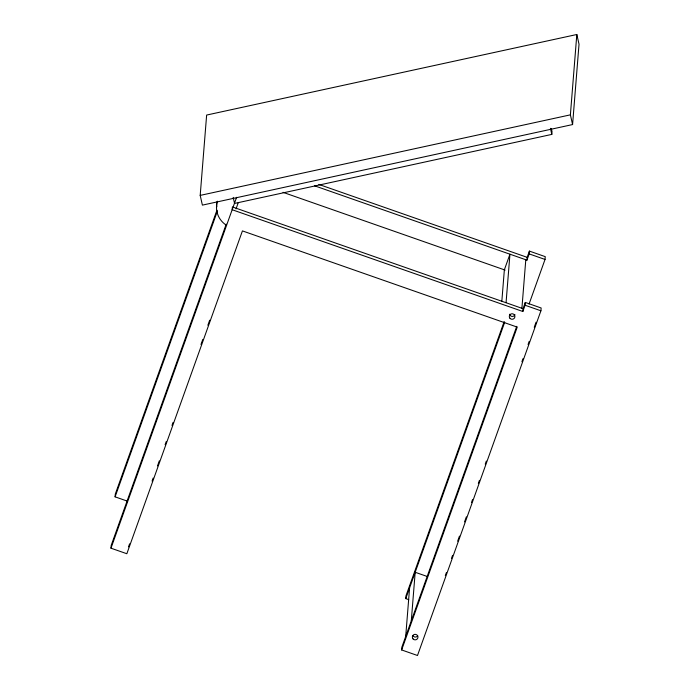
<?xml version="1.0" encoding="UTF-8"?>
<svg xmlns="http://www.w3.org/2000/svg" width="690" height="690" viewBox="0 0 690 690"><rect width="100%" height="100%" fill="white"/><g stroke="black" fill="none" stroke-linecap="round" stroke-linejoin="round"><path stroke-width="1.03" d="M523.055 308.689L232.392 206.922L232.168 209.726L522.83 311.492L523.055 308.689L525.288 302.436L541.141 307.99L540.917 310.793L417.493 655.5L401.64 649.946L517.233 327.112L242.431 230.9L126.839 553.734L110.978 548.188L111.202 545.385L226.225 224.147M126.986 501.009L115.092 496.843L115.316 494.04L216.91 210.303M200.195 195.399L206.638 115.058L576.823 34.5L579.022 44.212L572.579 124.562L202.394 205.12L200.195 195.399L570.389 114.85L576.823 34.5M401.64 649.946L401.865 647.142L516.732 326.336M408.73 599.653L405.755 598.61L405.979 595.806L504.183 321.549M405.711 636.344L409.593 587.889M411.3 620.724L415.19 572.269L427.076 576.426M501.82 301.427L504.356 269.825L509.945 254.205L506.063 302.66M521.916 308.214L525.797 259.751M314.537 185.783L526.944 260.147L527.169 257.344L529.403 251.1L545.255 256.654L545.031 259.449L529.058 304.066M522.83 311.492L525.064 305.239L525.288 302.436M526.944 260.147L529.178 253.903L529.403 251.1M233.186 197.366L234.557 203.438L551.802 134.403L552.026 131.6L551.336 128.564M115.092 496.843L217.41 211.08M110.978 548.188L236.61 197.305M236.032 208.906L238.205 202.834M128.513 546.885L129.599 543.849M152.067 481.102L153.154 478.067M157.501 465.923L159.312 460.86M165.108 444.671L166.195 441.635M171.991 425.445L173.078 422.409M200.98 344.483L202.791 339.42M207.863 325.249L209.682 320.195M405.755 598.61L504.683 322.325M445.309 575.641L446.395 572.605M451.476 558.408L452.571 555.364M457.651 541.176L459.462 536.104M464.551 521.907L466.362 516.845M471.443 502.648L472.538 499.603M478.343 483.388L479.429 480.344M485.243 464.12L486.329 461.084M521.907 361.724L522.994 358.679M528.074 344.491L529.161 341.447M534.25 327.25L536.061 322.187M529.178 253.903L545.031 259.449M318.823 184.403L527.169 257.344M283.047 192.338L505.123 270.092M525.064 305.239L540.917 310.793M570.389 114.85L572.579 124.562M550.43 128.331L551.802 134.403M226.57 225.345A21.545 21.235 4.6 0 1 217.41 201.17M216.841 206.879A21.545 21.235 4.6 0 1 216.85 202.11M514.973 314.649A2.803 2.76 4.6 0 1 509.574 314.226M417.7 635.87A2.803 2.76 4.6 0 1 412.862 635.49M509.979 318.314A2.803 2.76 4.6 0 0 514.749 317.452A2.803 2.76 4.6 0 0 511.592 313.803A2.803 2.76 4.6 0 0 509.979 318.314M413.034 638.897A2.803 2.76 4.6 0 0 417.804 638.026A2.803 2.76 4.6 0 0 414.647 634.386A2.803 2.76 4.6 0 0 413.034 638.897"/></g></svg>
